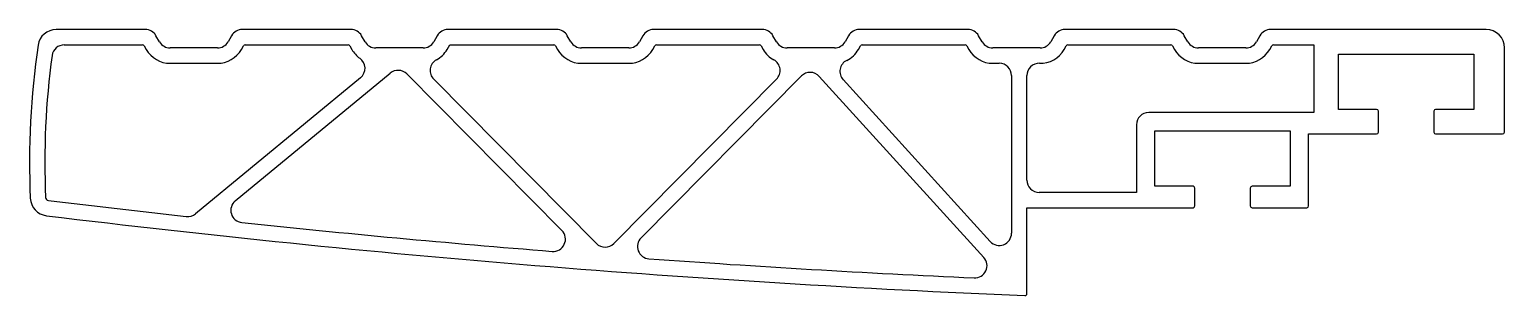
# Model space of a CAD drawing. Extents: x 3066 to 3306, y 1626 to 1669.
import ezdxf

# ---------------------------------------------------------------- set-up
doc = ezdxf.new("R2010")
doc.units = 0
doc.layers.get('0').update_dxf_attribs({"linetype": 'CONTINUOUS'})

msp = doc.modelspace()

# ---------------------------------------------------------------- linework, layer by layer
for p, q in [((3084.95, 1668.88), (3070.46, 1668.88)), ((3118.41, 1668.88), (3100.72, 1668.88)), ((3151.88, 1668.88), (3134.19, 1668.88)), ((3185.34, 1668.88), (3167.65, 1668.88)), ((3218.8, 1668.88), (3201.11, 1668.88)), ((3252.27, 1668.88), (3234.58, 1668.88)), ((3303.1, 1668.88), (3268.04, 1668.88)), ((3071.77, 1666.38), (3084.49, 1666.38)), ((3084.75, 1666.23), (3085.1, 1665.62)), ((3087.26, 1666.88), (3086.68, 1667.88)), ((3096.68, 1665.88), (3088.99, 1665.88)), ((3098.99, 1667.88), (3098.41, 1666.88)), ((3100.58, 1665.65), (3100.92, 1666.23)), ((3101.18, 1666.38), (3117.95, 1666.38)), ((3118.21, 1666.23), (3118.56, 1665.63)), ((3120.72, 1666.88), (3120.14, 1667.88)), ((3130.14, 1665.88), (3122.45, 1665.88)), ((3132.45, 1667.88), (3131.88, 1666.88)), ((3134.05, 1665.65), (3134.47, 1666.38)), ((3134.47, 1666.38), (3151.41, 1666.38)), ((3151.67, 1666.23), (3152.02, 1665.63)), ((3154.19, 1666.88), (3153.61, 1667.88)), ((3163.61, 1665.88), (3155.92, 1665.88)), ((3165.91, 1667.87), (3165.34, 1666.88)), ((3167.51, 1665.65), (3167.85, 1666.23)), ((3168.11, 1666.38), (3184.88, 1666.38)), ((3185.14, 1666.23), (3185.49, 1665.62)), ((3187.65, 1666.88), (3187.07, 1667.88)), ((3187.65, 1666.88), (3187.65, 1666.88)), ((3197.07, 1665.88), (3189.38, 1665.88)), ((3199.38, 1667.88), (3198.8, 1666.88)), ((3200.98, 1665.65), (3201.32, 1666.23)), ((3201.58, 1666.38), (3218.34, 1666.38)), ((3218.6, 1666.23), (3218.95, 1665.63)), ((3221.11, 1666.88), (3220.54, 1667.88)), ((3221.11, 1666.88), (3221.11, 1666.88)), ((3230.54, 1665.88), (3222.85, 1665.88)), ((3232.85, 1667.88), (3232.28, 1666.9)), ((3234.44, 1665.65), (3234.78, 1666.23)), ((3235.04, 1666.38), (3251.81, 1666.38)), ((3252.07, 1666.23), (3252.41, 1665.63)), ((3254.58, 1666.88), (3254, 1667.88)), ((3264, 1665.88), (3256.31, 1665.88)), ((3266.31, 1667.88), (3265.73, 1666.88)), ((3267.9, 1665.63), (3268.24, 1666.23)), ((3268.5, 1666.38), (3275.1, 1666.38)), ((3275.1, 1666.38), (3275.1, 1655.38)), ((3306.1, 1652.18), (3306.1, 1665.88)), ((3088.99, 1663.38), (3096.68, 1663.38)), ((3155.92, 1663.38), (3163.61, 1663.38)), ((3222.85, 1663.38), (3223.89, 1663.38)), ((3256.31, 1663.38), (3264, 1663.38)), ((3279.1, 1655.88), (3279.1, 1664.88)), ((3279.1, 1664.88), (3301.1, 1664.88)), ((3301.1, 1664.88), (3301.1, 1655.88)), ((3119.97, 1661.04), (3093.1, 1638.9)), ((3099.59, 1641.01), (3124.81, 1661.78)), ((3127.5, 1661.65), (3152.73, 1636.18)), ((3165.61, 1634.98), (3191.71, 1661.32)), ((3194.61, 1661.26), (3221.38, 1631.8)), ((3225.89, 1661.38), (3225.89, 1635.73)), ((3228.39, 1644.38), (3228.39, 1661.39)), ((3158.34, 1634.06), (3131.87, 1660.79)), ((3187.66, 1660.79), (3161.18, 1634.06)), ((3222.41, 1634.39), (3198.48, 1660.72)), ((3275.1, 1655.38), (3248.22, 1655.38)), ((3285.3, 1655.88), (3279.1, 1655.88)), ((3285.6, 1652.18), (3285.6, 1655.58)), ((3294.6, 1655.58), (3294.6, 1652.18)), ((3301.1, 1655.88), (3294.9, 1655.88)), ((3246.22, 1653.38), (3246.22, 1642.38)), ((3249.22, 1643.38), (3249.22, 1652.38)), ((3249.22, 1652.38), (3271.22, 1652.38)), ((3271.22, 1652.38), (3271.22, 1643.38)), ((3274.22, 1640.18), (3274.22, 1651.88)), ((3274.22, 1651.88), (3285.3, 1651.88)), ((3294.9, 1651.88), (3305.8, 1651.88)), ((3246.22, 1642.38), (3230.39, 1642.38)), ((3255.42, 1643.38), (3249.22, 1643.38)), ((3255.72, 1640.18), (3255.72, 1643.08)), ((3264.72, 1643.08), (3264.72, 1640.18)), ((3271.22, 1643.38), (3265.02, 1643.38)), ((3228.39, 1625.89), (3228.39, 1639.88)), ((3228.39, 1639.88), (3255.42, 1639.88)), ((3265.02, 1639.88), (3273.92, 1639.88))]:
    msp.add_line(p, q)
for centre, radius, start, end in [((3070.46, 1665.88), 3, 89.9999, 171.6018), ((3084.95, 1666.88), 2, 30.002, 90), ((3100.72, 1666.88), 2, 90, 149.9982), ((3118.41, 1666.88), 2, 30.002, 90), ((3134.19, 1666.88), 2, 90, 149.9982), ((3151.88, 1666.88), 2, 30.002, 90), ((3167.65, 1666.88), 2, 90, 150.5754), ((3185.34, 1666.88), 2, 29.9966, 90), ((3201.11, 1666.88), 2, 90, 150.0034), ((3218.8, 1666.88), 2, 29.9992, 90), ((3234.58, 1666.88), 2, 90, 149.9982), ((3252.27, 1666.88), 2, 30.002, 90), ((3268.04, 1666.88), 2, 90, 149.9982), ((3303.1, 1665.88), 3, 0, 90), ((3196.1, 1647.34), 130, 171.6019, 182.6082), ((3071.77, 1664.38), 2, 90, 172.1926), ((3084.49, 1666.08), 0.3, 30.0053, 90), ((3088.99, 1667.88), 4.5, 210.1627, 270), ((3088.99, 1667.88), 2, 210.0018, 270), ((3096.68, 1667.88), 2, 270, 329.998), ((3096.68, 1667.88), 4.5, 270, 330.159), ((3101.18, 1666.08), 0.3, 90, 150.0017), ((3117.95, 1666.08), 0.3, 29.9983, 90), ((3122.45, 1667.88), 4.5, 209.9983, 234.6804), ((3122.45, 1667.88), 2, 210.0018, 270), ((3130.14, 1667.88), 2, 270, 329.998), ((3130.14, 1667.88), 4.5, 298.9355, 330.159), ((3151.41, 1666.08), 0.3, 29.9983, 90), ((3155.92, 1667.88), 4.5, 209.9983, 270), ((3155.92, 1667.88), 2, 210.0018, 270), ((3163.61, 1667.88), 2, 270, 329.9982), ((3163.61, 1667.88), 4.5, 270, 330.159), ((3168.11, 1666.08), 0.3, 90, 150.0017), ((3184.88, 1666.08), 0.3, 29.9983, 90), ((3189.38, 1667.88), 4.5, 210.1557, 241.0645), ((3189.38, 1667.88), 2, 209.9966, 270), ((3197.07, 1667.88), 2, 270, 330.0032), ((3197.07, 1667.88), 4.5, 296.3643, 330.159), ((3201.58, 1666.08), 0.3, 90, 150.0017), ((3218.34, 1666.08), 0.3, 29.9983, 90), ((3222.85, 1667.88), 4.5, 209.9983, 270), ((3222.85, 1667.88), 2, 209.9992, 270), ((3230.54, 1667.88), 4.5, 268.7189, 330.159), ((3230.54, 1667.88), 2, 270, 330.3976), ((3235.04, 1666.08), 0.3, 90, 150.0017), ((3251.81, 1666.08), 0.3, 29.9983, 90), ((3256.31, 1667.88), 4.5, 209.9983, 270), ((3256.31, 1667.88), 2, 210.0018, 270), ((3264, 1667.88), 2, 270, 329.998), ((3264, 1667.88), 4.5, 270, 330.0017), ((3268.5, 1666.08), 0.3, 90, 150.0017), ((3196.1, 1647.34), 127.5, 172.1926, 182.6081), ((3118.7, 1662.58), 2, 309.4871, 54.6804), ((3133.29, 1662.2), 2, 118.9355, 224.7289), ((3186.24, 1662.2), 2, 315.2711, 61.0645), ((3199.96, 1662.06), 2, 116.3643, 222.2712), ((3223.89, 1661.38), 2, 0, 90), ((3230.39, 1661.39), 2, 88.7189, 180), ((3126.08, 1660.24), 2, 44.7287, 129.4873), ((3193.13, 1659.91), 2, 42.2713, 135.2711), ((3248.22, 1653.38), 2, 90, 180), ((3285.3, 1655.58), 0.3, 0, 90), ((3294.9, 1655.58), 0.3, 90, 180), ((3285.3, 1652.18), 0.3, 270, 0), ((3294.9, 1652.18), 0.3, 180, 270), ((3305.8, 1652.18), 0.3, 270, 0), ((3230.39, 1644.38), 2, 180, 270), ((3255.42, 1643.08), 0.3, 0, 90), ((3265.02, 1643.08), 0.3, 90, 180), ((3069.23, 1641.56), 3, 182.6082, 262.7065), ((3069.23, 1641.56), 0.5, 182.6081, 263.0489), ((3310.91, 3623.88), 1997.5, 263.04894, 263.69676), ((3100.86, 1639.46), 2, 129.4873, 263.9577), ((3255.42, 1640.18), 0.3, 270, 0), ((3265.02, 1640.18), 0.3, 180, 270), ((3273.92, 1640.18), 0.3, 270, 0), ((3310.91, 3623.88), 2000, 263.04843, 267.62627), ((3091.83, 1640.44), 2, 263.6968, 309.4871), ((3310.91, 3623.88), 1997.5, 263.95771, 265.41234), ((3151.31, 1634.77), 2, 265.4123, 44.7287), ((3167.03, 1633.57), 2, 135.2711, 265.8652), ((3223.89, 1635.73), 2, 222.2712, 360), ((3159.76, 1635.47), 2, 224.7289, 315.2711), ((3310.91, 3623.88), 1997.5, 265.86521, 267.38598), ((3219.9, 1630.46), 2, 267.386, 42.2713), ((3228.09, 1625.89), 0.3, 267.6263, 0)]:
    msp.add_arc(centre, radius, start, end)

doc.saveas('drawing.dxf')
